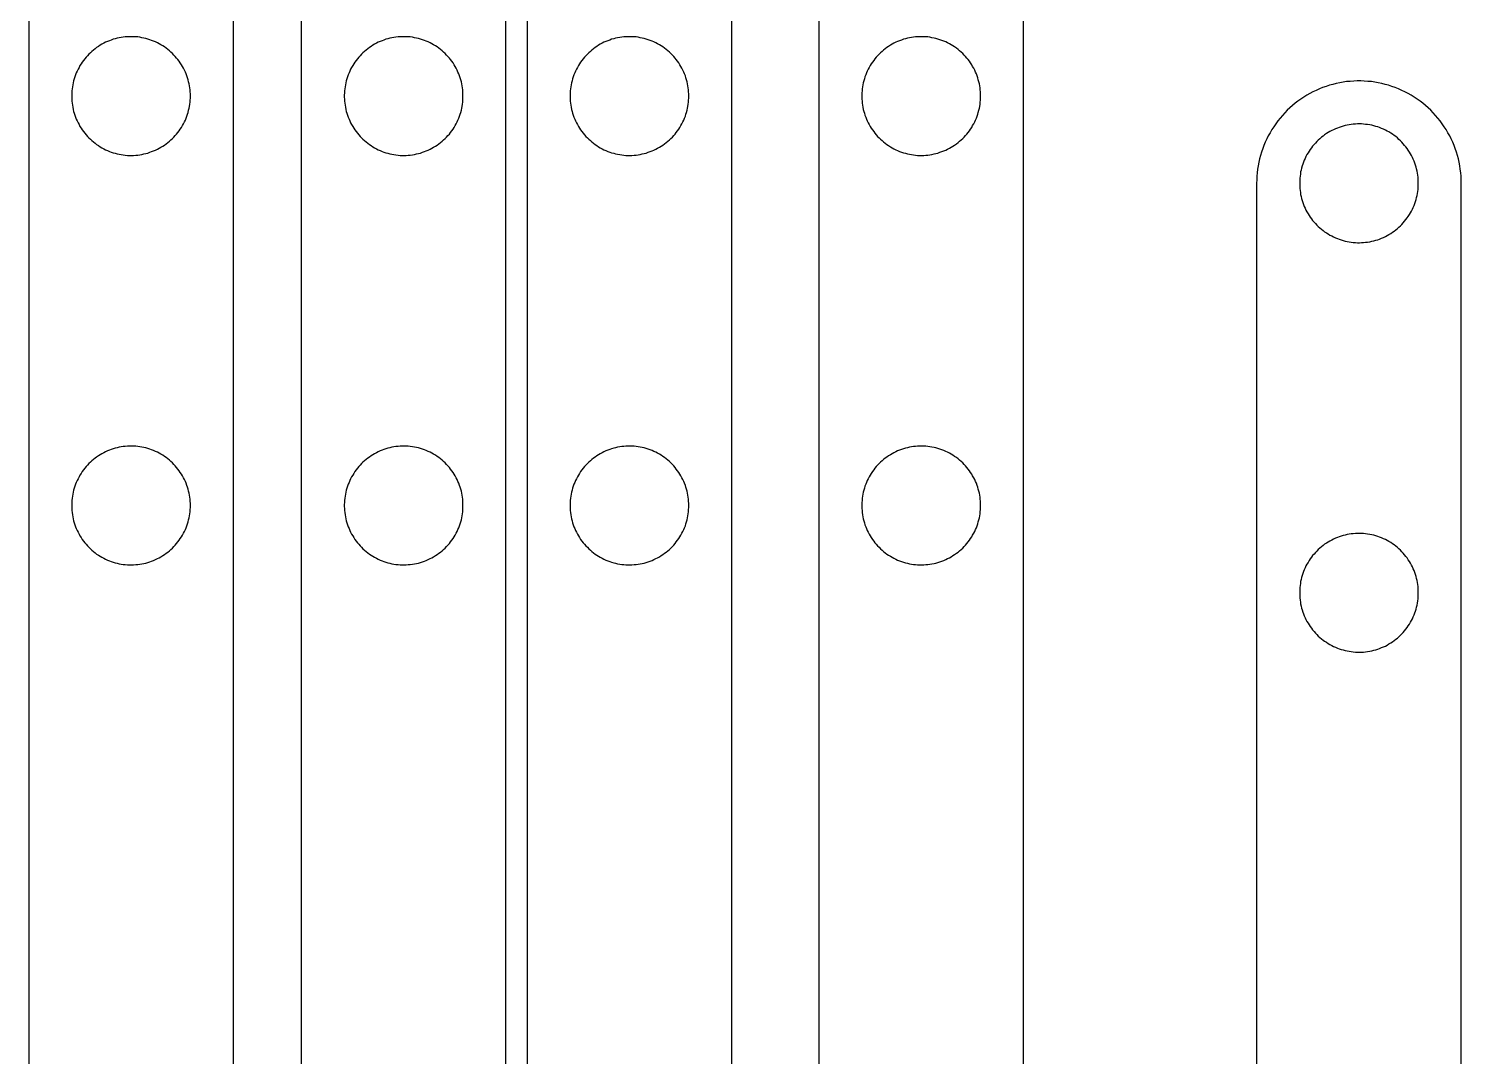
# Model space of a CAD drawing. Header units: millimetres. Extents: x 0 to 600, y 0 to 300.
# Drawn here: x 161.7 to 266.6, y 75.3 to 150.6 of the extents above; entities that cross this region are included whole.
import ezdxf

# ---------------------------------------------------------------- set-up
doc = ezdxf.new("R2010")
doc.units = ezdxf.units.MM
doc.header["$MEASUREMENT"] = 0
doc.layers.add('Default', color=18, linetype='Continuous', true_color=0x000000)

msp = doc.modelspace()

# ---------------------------------------------------------------- linework, layer by layer
at = {"layer": 'Default'}
for points in [[(161.68, 270.66), (161.68, 20.66)], [(176.68, 20.66), (176.68, 270.66)], [(181.65, 270.66), (181.65, 20.66)], [(196.65, 20.66), (196.65, 270.66)], [(198.19, 270.66), (198.19, 20.66)], [(213.19, 20.66), (213.19, 270.66)], [(219.57, 270.66), (219.57, 20.66)], [(234.57, 20.66), (234.57, 270.66)], [(173.53, 145.65), (173.53, 145.81), (173.52, 145.96), (173.5, 146.11), (173.49, 146.26), (173.46, 146.41), (173.43, 146.55), (173.4, 146.7), (173.36, 146.85), (173.32, 146.99), (173.27, 147.13), (173.21, 147.28), (173.16, 147.41), (173.09, 147.55), (173.02, 147.69), (172.95, 147.82), (172.87, 147.95), (172.79, 148.08), (172.71, 148.2), (172.62, 148.32), (172.52, 148.44), (172.42, 148.55), (172.32, 148.66), (172.21, 148.77), (172.1, 148.87), (171.99, 148.97), (171.87, 149.07), (171.75, 149.16), (171.63, 149.25), (171.5, 149.33), (171.37, 149.41), (171.24, 149.48), (171.11, 149.55), (170.97, 149.62), (170.83, 149.68), (170.69, 149.73), (170.55, 149.78), (170.41, 149.83), (170.26, 149.87), (170.11, 149.9), (169.97, 149.93), (169.82, 149.96), (169.67, 149.98), (169.52, 149.99), (169.37, 150), (169.22, 150), (169.06, 150), (168.91, 150), (168.76, 149.98), (168.61, 149.97), (168.46, 149.95), (168.32, 149.92), (168.17, 149.89), (168.02, 149.85), (167.88, 149.81), (167.73, 149.76), (167.59, 149.71), (167.45, 149.65), (167.32, 149.59), (167.18, 149.52), (167.05, 149.45), (166.92, 149.37), (166.79, 149.29), (166.66, 149.2), (166.54, 149.12), (166.42, 149.02), (166.31, 148.92), (166.2, 148.82), (166.09, 148.72), (165.98, 148.61), (165.88, 148.5), (165.79, 148.38), (165.69, 148.26), (165.61, 148.14), (165.52, 148.01), (165.44, 147.88), (165.37, 147.75), (165.3, 147.62), (165.23, 147.48), (165.17, 147.35), (165.11, 147.21), (165.06, 147.06), (165.02, 146.92), (164.97, 146.77), (164.94, 146.63), (164.91, 146.48), (164.88, 146.33), (164.86, 146.18), (164.84, 146.03), (164.83, 145.88), (164.83, 145.73), (164.83, 145.58), (164.83, 145.43), (164.84, 145.28), (164.86, 145.13), (164.88, 144.98), (164.91, 144.83), (164.94, 144.68), (164.97, 144.53), (165.02, 144.39), (165.06, 144.25), (165.11, 144.1), (165.17, 143.96), (165.23, 143.83), (165.3, 143.69), (165.37, 143.56), (165.44, 143.43), (165.52, 143.3), (165.61, 143.17), (165.69, 143.05), (165.79, 142.93), (165.88, 142.81), (165.98, 142.7), (166.09, 142.59), (166.2, 142.49), (166.31, 142.39), (166.42, 142.29), (166.54, 142.19), (166.66, 142.1), (166.79, 142.02), (166.92, 141.94), (167.05, 141.86), (167.18, 141.79), (167.32, 141.72), (167.45, 141.66), (167.59, 141.6), (167.73, 141.55), (167.88, 141.5), (168.02, 141.46), (168.17, 141.42), (168.32, 141.39), (168.46, 141.36), (168.61, 141.34), (168.76, 141.32), (168.91, 141.31), (169.06, 141.31), (169.22, 141.3), (169.37, 141.31), (169.52, 141.32), (169.67, 141.33), (169.82, 141.35), (169.97, 141.38), (170.11, 141.41), (170.26, 141.44), (170.41, 141.48), (170.55, 141.53), (170.69, 141.58), (170.83, 141.63), (170.97, 141.69), (171.11, 141.76), (171.24, 141.83), (171.37, 141.9), (171.5, 141.98), (171.63, 142.06), (171.75, 142.15), (171.87, 142.24), (171.99, 142.34), (172.1, 142.44), (172.21, 142.54), (172.32, 142.65), (172.42, 142.76), (172.52, 142.87), (172.62, 142.99), (172.71, 143.11), (172.79, 143.23), (172.87, 143.36), (172.95, 143.49), (173.02, 143.62), (173.09, 143.76), (173.16, 143.89), (173.21, 144.03), (173.27, 144.17), (173.32, 144.32), (173.36, 144.46), (173.4, 144.61), (173.43, 144.76), (173.46, 144.9), (173.49, 145.05), (173.5, 145.2), (173.52, 145.35), (173.53, 145.5), (173.53, 145.65)], [(193.5, 145.65), (193.5, 145.81), (193.49, 145.96), (193.48, 146.11), (193.46, 146.26), (193.44, 146.41), (193.41, 146.55), (193.38, 146.7), (193.34, 146.85), (193.29, 146.99), (193.24, 147.13), (193.19, 147.28), (193.13, 147.41), (193.07, 147.55), (193, 147.69), (192.93, 147.82), (192.85, 147.95), (192.77, 148.08), (192.68, 148.2), (192.59, 148.32), (192.5, 148.44), (192.4, 148.55), (192.3, 148.66), (192.19, 148.77), (192.08, 148.87), (191.97, 148.97), (191.85, 149.07), (191.73, 149.16), (191.61, 149.25), (191.48, 149.33), (191.35, 149.41), (191.22, 149.48), (191.09, 149.55), (190.95, 149.62), (190.81, 149.68), (190.67, 149.73), (190.53, 149.78), (190.38, 149.83), (190.24, 149.87), (190.09, 149.9), (189.94, 149.93), (189.79, 149.96), (189.64, 149.98), (189.49, 149.99), (189.34, 150), (189.19, 150), (189.04, 150), (188.89, 150), (188.74, 149.98), (188.59, 149.97), (188.44, 149.95), (188.29, 149.92), (188.14, 149.89), (188, 149.85), (187.85, 149.81), (187.71, 149.76), (187.57, 149.71), (187.43, 149.65), (187.29, 149.59), (187.16, 149.52), (187.02, 149.45), (186.89, 149.37), (186.77, 149.29), (186.64, 149.2), (186.52, 149.12), (186.4, 149.02), (186.28, 148.92), (186.17, 148.82), (186.07, 148.72), (185.96, 148.61), (185.86, 148.5), (185.76, 148.38), (185.67, 148.26), (185.58, 148.14), (185.5, 148.01), (185.42, 147.88), (185.34, 147.75), (185.27, 147.62), (185.21, 147.48), (185.15, 147.35), (185.09, 147.21), (185.04, 147.06), (184.99, 146.92), (184.95, 146.77), (184.91, 146.63), (184.88, 146.48), (184.86, 146.33), (184.84, 146.18), (184.82, 146.03), (184.81, 145.88), (184.8, 145.73), (184.8, 145.58), (184.81, 145.43), (184.82, 145.28), (184.84, 145.13), (184.86, 144.98), (184.88, 144.83), (184.91, 144.68), (184.95, 144.53), (184.99, 144.39), (185.04, 144.25), (185.09, 144.1), (185.15, 143.96), (185.21, 143.83), (185.27, 143.69), (185.34, 143.56), (185.42, 143.43), (185.5, 143.3), (185.58, 143.17), (185.67, 143.05), (185.76, 142.93), (185.86, 142.81), (185.96, 142.7), (186.07, 142.59), (186.17, 142.49), (186.28, 142.39), (186.4, 142.29), (186.52, 142.19), (186.64, 142.1), (186.77, 142.02), (186.89, 141.94), (187.02, 141.86), (187.16, 141.79), (187.29, 141.72), (187.43, 141.66), (187.57, 141.6), (187.71, 141.55), (187.85, 141.5), (188, 141.46), (188.14, 141.42), (188.29, 141.39), (188.44, 141.36), (188.59, 141.34), (188.74, 141.32), (188.89, 141.31), (189.04, 141.31), (189.19, 141.3), (189.34, 141.31), (189.49, 141.32), (189.64, 141.33), (189.79, 141.35), (189.94, 141.38), (190.09, 141.41), (190.24, 141.44), (190.38, 141.48), (190.53, 141.53), (190.67, 141.58), (190.81, 141.63), (190.95, 141.69), (191.09, 141.76), (191.22, 141.83), (191.35, 141.9), (191.48, 141.98), (191.61, 142.06), (191.73, 142.15), (191.85, 142.24), (191.97, 142.34), (192.08, 142.44), (192.19, 142.54), (192.3, 142.65), (192.4, 142.76), (192.5, 142.87), (192.59, 142.99), (192.68, 143.11), (192.77, 143.23), (192.85, 143.36), (192.93, 143.49), (193, 143.62), (193.07, 143.76), (193.13, 143.89), (193.19, 144.03), (193.24, 144.17), (193.29, 144.32), (193.34, 144.46), (193.38, 144.61), (193.41, 144.76), (193.44, 144.9), (193.46, 145.05), (193.48, 145.2), (193.49, 145.35), (193.5, 145.5), (193.5, 145.65)], [(210.04, 145.65), (210.04, 145.81), (210.03, 145.96), (210.02, 146.11), (210, 146.26), (209.98, 146.41), (209.95, 146.55), (209.92, 146.7), (209.88, 146.85), (209.83, 146.99), (209.79, 147.13), (209.73, 147.28), (209.67, 147.41), (209.61, 147.55), (209.54, 147.69), (209.47, 147.82), (209.39, 147.95), (209.31, 148.08), (209.22, 148.2), (209.13, 148.32), (209.04, 148.44), (208.94, 148.55), (208.84, 148.66), (208.73, 148.77), (208.62, 148.87), (208.51, 148.97), (208.39, 149.07), (208.27, 149.16), (208.15, 149.25), (208.02, 149.33), (207.89, 149.41), (207.76, 149.48), (207.63, 149.55), (207.49, 149.62), (207.35, 149.68), (207.21, 149.73), (207.07, 149.78), (206.92, 149.83), (206.78, 149.87), (206.63, 149.9), (206.48, 149.93), (206.33, 149.96), (206.18, 149.98), (206.03, 149.99), (205.88, 150), (205.73, 150), (205.58, 150), (205.43, 150), (205.28, 149.98), (205.13, 149.97), (204.98, 149.95), (204.83, 149.92), (204.68, 149.89), (204.54, 149.85), (204.39, 149.81), (204.25, 149.76), (204.11, 149.71), (203.97, 149.65), (203.83, 149.59), (203.7, 149.52), (203.56, 149.45), (203.43, 149.37), (203.31, 149.29), (203.18, 149.2), (203.06, 149.12), (202.94, 149.02), (202.83, 148.92), (202.71, 148.82), (202.61, 148.72), (202.5, 148.61), (202.4, 148.5), (202.3, 148.38), (202.21, 148.26), (202.12, 148.14), (202.04, 148.01), (201.96, 147.88), (201.88, 147.75), (201.81, 147.62), (201.75, 147.48), (201.69, 147.35), (201.63, 147.21), (201.58, 147.06), (201.53, 146.92), (201.49, 146.77), (201.46, 146.63), (201.42, 146.48), (201.4, 146.33), (201.38, 146.18), (201.36, 146.03), (201.35, 145.88), (201.35, 145.73), (201.35, 145.58), (201.35, 145.43), (201.36, 145.28), (201.38, 145.13), (201.4, 144.98), (201.42, 144.83), (201.46, 144.68), (201.49, 144.53), (201.53, 144.39), (201.58, 144.25), (201.63, 144.1), (201.69, 143.96), (201.75, 143.83), (201.81, 143.69), (201.88, 143.56), (201.96, 143.43), (202.04, 143.3), (202.12, 143.17), (202.21, 143.05), (202.3, 142.93), (202.4, 142.81), (202.5, 142.7), (202.61, 142.59), (202.71, 142.49), (202.83, 142.39), (202.94, 142.29), (203.06, 142.19), (203.18, 142.1), (203.31, 142.02), (203.43, 141.94), (203.56, 141.86), (203.7, 141.79), (203.83, 141.72), (203.97, 141.66), (204.11, 141.6), (204.25, 141.55), (204.39, 141.5), (204.54, 141.46), (204.68, 141.42), (204.83, 141.39), (204.98, 141.36), (205.13, 141.34), (205.28, 141.32), (205.43, 141.31), (205.58, 141.31), (205.73, 141.3), (205.88, 141.31), (206.03, 141.32), (206.18, 141.33), (206.33, 141.35), (206.48, 141.38), (206.63, 141.41), (206.78, 141.44), (206.92, 141.48), (207.07, 141.53), (207.21, 141.58), (207.35, 141.63), (207.49, 141.69), (207.63, 141.76), (207.76, 141.83), (207.89, 141.9), (208.02, 141.98), (208.15, 142.06), (208.27, 142.15), (208.39, 142.24), (208.51, 142.34), (208.62, 142.44), (208.73, 142.54), (208.84, 142.65), (208.94, 142.76), (209.04, 142.87), (209.13, 142.99), (209.22, 143.11), (209.31, 143.23), (209.39, 143.36), (209.47, 143.49), (209.54, 143.62), (209.61, 143.76), (209.67, 143.89), (209.73, 144.03), (209.79, 144.17), (209.83, 144.32), (209.88, 144.46), (209.92, 144.61), (209.95, 144.76), (209.98, 144.9), (210, 145.05), (210.02, 145.2), (210.03, 145.35), (210.04, 145.5), (210.04, 145.65)], [(231.42, 145.65), (231.42, 145.81), (231.41, 145.96), (231.4, 146.11), (231.38, 146.26), (231.36, 146.41), (231.33, 146.55), (231.29, 146.7), (231.25, 146.85), (231.21, 146.99), (231.16, 147.13), (231.11, 147.28), (231.05, 147.41), (230.99, 147.55), (230.92, 147.69), (230.84, 147.82), (230.77, 147.95), (230.68, 148.08), (230.6, 148.2), (230.51, 148.32), (230.41, 148.44), (230.31, 148.55), (230.21, 148.66), (230.11, 148.77), (230, 148.87), (229.88, 148.97), (229.77, 149.07), (229.65, 149.16), (229.52, 149.25), (229.4, 149.33), (229.27, 149.41), (229.14, 149.48), (229, 149.55), (228.87, 149.62), (228.73, 149.68), (228.59, 149.73), (228.44, 149.78), (228.3, 149.83), (228.15, 149.87), (228.01, 149.9), (227.86, 149.93), (227.71, 149.96), (227.56, 149.98), (227.41, 149.99), (227.26, 150), (227.11, 150), (226.96, 150), (226.81, 150), (226.66, 149.98), (226.51, 149.97), (226.36, 149.95), (226.21, 149.92), (226.06, 149.89), (225.91, 149.85), (225.77, 149.81), (225.63, 149.76), (225.48, 149.71), (225.34, 149.65), (225.21, 149.59), (225.07, 149.52), (224.94, 149.45), (224.81, 149.37), (224.68, 149.29), (224.56, 149.2), (224.43, 149.12), (224.32, 149.02), (224.2, 148.92), (224.09, 148.82), (223.98, 148.72), (223.88, 148.61), (223.78, 148.5), (223.68, 148.38), (223.59, 148.26), (223.5, 148.14), (223.41, 148.01), (223.34, 147.88), (223.26, 147.75), (223.19, 147.62), (223.12, 147.48), (223.06, 147.35), (223.01, 147.21), (222.95, 147.06), (222.91, 146.92), (222.87, 146.77), (222.83, 146.63), (222.8, 146.48), (222.77, 146.33), (222.75, 146.18), (222.74, 146.03), (222.73, 145.88), (222.72, 145.73), (222.72, 145.58), (222.73, 145.43), (222.74, 145.28), (222.75, 145.13), (222.77, 144.98), (222.8, 144.83), (222.83, 144.68), (222.87, 144.53), (222.91, 144.39), (222.95, 144.25), (223.01, 144.1), (223.06, 143.96), (223.12, 143.83), (223.19, 143.69), (223.26, 143.56), (223.34, 143.43), (223.41, 143.3), (223.5, 143.17), (223.59, 143.05), (223.68, 142.93), (223.78, 142.81), (223.88, 142.7), (223.98, 142.59), (224.09, 142.49), (224.2, 142.39), (224.32, 142.29), (224.43, 142.19), (224.56, 142.1), (224.68, 142.02), (224.81, 141.94), (224.94, 141.86), (225.07, 141.79), (225.21, 141.72), (225.34, 141.66), (225.48, 141.6), (225.63, 141.55), (225.77, 141.5), (225.91, 141.46), (226.06, 141.42), (226.21, 141.39), (226.36, 141.36), (226.51, 141.34), (226.66, 141.32), (226.81, 141.31), (226.96, 141.31), (227.11, 141.3), (227.26, 141.31), (227.41, 141.32), (227.56, 141.33), (227.71, 141.35), (227.86, 141.38), (228.01, 141.41), (228.15, 141.44), (228.3, 141.48), (228.44, 141.53), (228.59, 141.58), (228.73, 141.63), (228.87, 141.69), (229, 141.76), (229.14, 141.83), (229.27, 141.9), (229.4, 141.98), (229.52, 142.06), (229.65, 142.15), (229.77, 142.24), (229.88, 142.34), (230, 142.44), (230.11, 142.54), (230.21, 142.65), (230.31, 142.76), (230.41, 142.87), (230.51, 142.99), (230.6, 143.11), (230.68, 143.23), (230.77, 143.36), (230.84, 143.49), (230.92, 143.62), (230.99, 143.76), (231.05, 143.89), (231.11, 144.03), (231.16, 144.17), (231.21, 144.32), (231.25, 144.46), (231.29, 144.61), (231.33, 144.76), (231.36, 144.9), (231.38, 145.05), (231.4, 145.2), (231.41, 145.35), (231.42, 145.5), (231.42, 145.65)], [(266.64, 139.26), (266.64, 139.52), (266.63, 139.78), (266.6, 140.04), (266.57, 140.29), (266.53, 140.55), (266.48, 140.8), (266.43, 141.06), (266.36, 141.31), (266.29, 141.55), (266.2, 141.8), (266.11, 142.04), (266.01, 142.28), (265.9, 142.52), (265.79, 142.75), (265.66, 142.97), (265.53, 143.2), (265.39, 143.41), (265.24, 143.63), (265.09, 143.84), (264.93, 144.04), (264.76, 144.23), (264.58, 144.43), (264.4, 144.61), (264.21, 144.79), (264.02, 144.96), (263.82, 145.12), (263.62, 145.28), (263.41, 145.43), (263.19, 145.58), (262.97, 145.71), (262.74, 145.84), (262.51, 145.96), (262.28, 146.07), (262.04, 146.18), (261.8, 146.27), (261.56, 146.36), (261.31, 146.44), (261.06, 146.51), (260.81, 146.57), (260.56, 146.63), (260.3, 146.67), (260.05, 146.71), (259.79, 146.73), (259.53, 146.75), (259.27, 146.76), (259.02, 146.76), (258.76, 146.75), (258.5, 146.73), (258.24, 146.71), (257.98, 146.67), (257.73, 146.63), (257.48, 146.57), (257.22, 146.51), (256.98, 146.44), (256.73, 146.36), (256.48, 146.27), (256.24, 146.18), (256.01, 146.07), (255.77, 145.96), (255.54, 145.84), (255.32, 145.71), (255.1, 145.58), (254.88, 145.43), (254.67, 145.28), (254.47, 145.12), (254.27, 144.96), (254.07, 144.79), (253.89, 144.61), (253.71, 144.43), (253.53, 144.23), (253.36, 144.04), (253.2, 143.84), (253.05, 143.63), (252.9, 143.41), (252.76, 143.2), (252.63, 142.97), (252.5, 142.75), (252.39, 142.52), (252.28, 142.28), (252.18, 142.04), (252.09, 141.8), (252, 141.55), (251.93, 141.31), (251.86, 141.06), (251.8, 140.8), (251.76, 140.55), (251.72, 140.29), (251.68, 140.04), (251.66, 139.78), (251.65, 139.52), (251.64, 139.26)], [(263.49, 139.26), (263.49, 139.41), (263.48, 139.56), (263.47, 139.71), (263.45, 139.86), (263.43, 140.01), (263.4, 140.16), (263.37, 140.31), (263.33, 140.45), (263.28, 140.6), (263.24, 140.74), (263.18, 140.88), (263.12, 141.02), (263.06, 141.16), (262.99, 141.29), (262.92, 141.43), (262.84, 141.55), (262.76, 141.68), (262.67, 141.81), (262.58, 141.93), (262.49, 142.04), (262.39, 142.16), (262.29, 142.27), (262.18, 142.38), (262.07, 142.48), (261.96, 142.58), (261.84, 142.68), (261.72, 142.77), (261.6, 142.85), (261.47, 142.94), (261.34, 143.02), (261.21, 143.09), (261.08, 143.16), (260.94, 143.22), (260.8, 143.28), (260.66, 143.34), (260.52, 143.39), (260.37, 143.43), (260.23, 143.47), (260.08, 143.51), (259.93, 143.54), (259.78, 143.56), (259.63, 143.58), (259.48, 143.6), (259.33, 143.61), (259.18, 143.61), (259.03, 143.61), (258.88, 143.6), (258.73, 143.59), (258.58, 143.57), (258.43, 143.55), (258.28, 143.52), (258.13, 143.49), (257.99, 143.45), (257.84, 143.41), (257.7, 143.36), (257.56, 143.31), (257.42, 143.25), (257.28, 143.19), (257.15, 143.12), (257.01, 143.05), (256.88, 142.98), (256.76, 142.9), (256.63, 142.81), (256.51, 142.72), (256.39, 142.63), (256.28, 142.53), (256.16, 142.43), (256.06, 142.32), (255.95, 142.21), (255.85, 142.1), (255.75, 141.99), (255.66, 141.87), (255.57, 141.74), (255.49, 141.62), (255.41, 141.49), (255.33, 141.36), (255.26, 141.23), (255.2, 141.09), (255.14, 140.95), (255.08, 140.81), (255.03, 140.67), (254.98, 140.53), (254.94, 140.38), (254.9, 140.23), (254.87, 140.09), (254.85, 139.94), (254.83, 139.79), (254.81, 139.64), (254.8, 139.49), (254.8, 139.34), (254.8, 139.19), (254.8, 139.03), (254.81, 138.88), (254.83, 138.73), (254.85, 138.58), (254.87, 138.44), (254.9, 138.29), (254.94, 138.14), (254.98, 138), (255.03, 137.85), (255.08, 137.71), (255.14, 137.57), (255.2, 137.43), (255.26, 137.3), (255.33, 137.16), (255.41, 137.03), (255.49, 136.9), (255.57, 136.78), (255.66, 136.66), (255.75, 136.54), (255.85, 136.42), (255.95, 136.31), (256.06, 136.2), (256.16, 136.09), (256.28, 135.99), (256.39, 135.89), (256.51, 135.8), (256.63, 135.71), (256.76, 135.63), (256.88, 135.55), (257.01, 135.47), (257.15, 135.4), (257.28, 135.33), (257.42, 135.27), (257.56, 135.21), (257.7, 135.16), (257.84, 135.11), (257.99, 135.07), (258.13, 135.03), (258.28, 135), (258.43, 134.97), (258.58, 134.95), (258.73, 134.93), (258.88, 134.92), (259.03, 134.91), (259.18, 134.91), (259.33, 134.92), (259.48, 134.92), (259.63, 134.94), (259.78, 134.96), (259.93, 134.98), (260.08, 135.01), (260.23, 135.05), (260.37, 135.09), (260.52, 135.13), (260.66, 135.18), (260.8, 135.24), (260.94, 135.3), (261.08, 135.36), (261.21, 135.43), (261.34, 135.51), (261.47, 135.59), (261.6, 135.67), (261.72, 135.76), (261.84, 135.85), (261.96, 135.94), (262.07, 136.04), (262.18, 136.15), (262.29, 136.25), (262.39, 136.36), (262.49, 136.48), (262.58, 136.6), (262.67, 136.72), (262.76, 136.84), (262.84, 136.97), (262.92, 137.1), (262.99, 137.23), (263.06, 137.36), (263.12, 137.5), (263.18, 137.64), (263.24, 137.78), (263.28, 137.92), (263.33, 138.07), (263.37, 138.21), (263.4, 138.36), (263.43, 138.51), (263.45, 138.66), (263.47, 138.81), (263.48, 138.96), (263.49, 139.11), (263.49, 139.26)], [(251.64, 139.26), (251.64, 14.65)], [(266.64, 14.65), (266.64, 139.26)], [(173.53, 115.65), (173.53, 115.81), (173.52, 115.96), (173.5, 116.11), (173.49, 116.26), (173.46, 116.41), (173.43, 116.55), (173.4, 116.7), (173.36, 116.85), (173.32, 116.99), (173.27, 117.13), (173.21, 117.28), (173.16, 117.41), (173.09, 117.55), (173.02, 117.69), (172.95, 117.82), (172.87, 117.95), (172.79, 118.08), (172.71, 118.2), (172.62, 118.32), (172.52, 118.44), (172.42, 118.55), (172.32, 118.66), (172.21, 118.77), (172.1, 118.87), (171.99, 118.97), (171.87, 119.07), (171.75, 119.16), (171.63, 119.25), (171.5, 119.33), (171.37, 119.41), (171.24, 119.48), (171.11, 119.55), (170.97, 119.62), (170.83, 119.68), (170.69, 119.73), (170.55, 119.78), (170.41, 119.83), (170.26, 119.87), (170.11, 119.9), (169.97, 119.93), (169.82, 119.96), (169.67, 119.98), (169.52, 119.99), (169.37, 120), (169.22, 120), (169.06, 120), (168.91, 120), (168.76, 119.98), (168.61, 119.97), (168.46, 119.95), (168.32, 119.92), (168.17, 119.89), (168.02, 119.85), (167.88, 119.81), (167.73, 119.76), (167.59, 119.71), (167.45, 119.65), (167.32, 119.59), (167.18, 119.52), (167.05, 119.45), (166.92, 119.37), (166.79, 119.29), (166.66, 119.2), (166.54, 119.12), (166.42, 119.02), (166.31, 118.92), (166.2, 118.82), (166.09, 118.72), (165.98, 118.61), (165.88, 118.5), (165.79, 118.38), (165.69, 118.26), (165.61, 118.14), (165.52, 118.01), (165.44, 117.88), (165.37, 117.75), (165.3, 117.62), (165.23, 117.48), (165.17, 117.35), (165.11, 117.21), (165.06, 117.06), (165.02, 116.92), (164.97, 116.77), (164.94, 116.63), (164.91, 116.48), (164.88, 116.33), (164.86, 116.18), (164.84, 116.03), (164.83, 115.88), (164.83, 115.73), (164.83, 115.58), (164.83, 115.43), (164.84, 115.28), (164.86, 115.13), (164.88, 114.98), (164.91, 114.83), (164.94, 114.68), (164.97, 114.53), (165.02, 114.39), (165.06, 114.25), (165.11, 114.1), (165.17, 113.96), (165.23, 113.83), (165.3, 113.69), (165.37, 113.56), (165.44, 113.43), (165.52, 113.3), (165.61, 113.17), (165.69, 113.05), (165.79, 112.93), (165.88, 112.81), (165.98, 112.7), (166.09, 112.59), (166.2, 112.49), (166.31, 112.39), (166.42, 112.29), (166.54, 112.19), (166.66, 112.1), (166.79, 112.02), (166.92, 111.94), (167.05, 111.86), (167.18, 111.79), (167.32, 111.72), (167.45, 111.66), (167.59, 111.6), (167.73, 111.55), (167.88, 111.5), (168.02, 111.46), (168.17, 111.42), (168.32, 111.39), (168.46, 111.36), (168.61, 111.34), (168.76, 111.32), (168.91, 111.31), (169.06, 111.31), (169.22, 111.3), (169.37, 111.31), (169.52, 111.32), (169.67, 111.33), (169.82, 111.35), (169.97, 111.38), (170.11, 111.41), (170.26, 111.44), (170.41, 111.48), (170.55, 111.53), (170.69, 111.58), (170.83, 111.63), (170.97, 111.69), (171.11, 111.76), (171.24, 111.83), (171.37, 111.9), (171.5, 111.98), (171.63, 112.06), (171.75, 112.15), (171.87, 112.24), (171.99, 112.34), (172.1, 112.44), (172.21, 112.54), (172.32, 112.65), (172.42, 112.76), (172.52, 112.87), (172.62, 112.99), (172.71, 113.11), (172.79, 113.23), (172.87, 113.36), (172.95, 113.49), (173.02, 113.62), (173.09, 113.76), (173.16, 113.89), (173.21, 114.03), (173.27, 114.17), (173.32, 114.32), (173.36, 114.46), (173.4, 114.61), (173.43, 114.76), (173.46, 114.9), (173.49, 115.05), (173.5, 115.2), (173.52, 115.35), (173.53, 115.5), (173.53, 115.65)], [(193.5, 115.65), (193.5, 115.81), (193.49, 115.96), (193.48, 116.11), (193.46, 116.26), (193.44, 116.41), (193.41, 116.55), (193.38, 116.7), (193.34, 116.85), (193.29, 116.99), (193.24, 117.13), (193.19, 117.28), (193.13, 117.41), (193.07, 117.55), (193, 117.69), (192.93, 117.82), (192.85, 117.95), (192.77, 118.08), (192.68, 118.2), (192.59, 118.32), (192.5, 118.44), (192.4, 118.55), (192.3, 118.66), (192.19, 118.77), (192.08, 118.87), (191.97, 118.97), (191.85, 119.07), (191.73, 119.16), (191.61, 119.25), (191.48, 119.33), (191.35, 119.41), (191.22, 119.48), (191.09, 119.55), (190.95, 119.62), (190.81, 119.68), (190.67, 119.73), (190.53, 119.78), (190.38, 119.83), (190.24, 119.87), (190.09, 119.9), (189.94, 119.93), (189.79, 119.96), (189.64, 119.98), (189.49, 119.99), (189.34, 120), (189.19, 120), (189.04, 120), (188.89, 120), (188.74, 119.98), (188.59, 119.97), (188.44, 119.95), (188.29, 119.92), (188.14, 119.89), (188, 119.85), (187.85, 119.81), (187.71, 119.76), (187.57, 119.71), (187.43, 119.65), (187.29, 119.59), (187.16, 119.52), (187.02, 119.45), (186.89, 119.37), (186.77, 119.29), (186.64, 119.2), (186.52, 119.12), (186.4, 119.02), (186.28, 118.92), (186.17, 118.82), (186.07, 118.72), (185.96, 118.61), (185.86, 118.5), (185.76, 118.38), (185.67, 118.26), (185.58, 118.14), (185.5, 118.01), (185.42, 117.88), (185.34, 117.75), (185.27, 117.62), (185.21, 117.48), (185.15, 117.35), (185.09, 117.21), (185.04, 117.06), (184.99, 116.92), (184.95, 116.77), (184.91, 116.63), (184.88, 116.48), (184.86, 116.33), (184.84, 116.18), (184.82, 116.03), (184.81, 115.88), (184.8, 115.73), (184.8, 115.58), (184.81, 115.43), (184.82, 115.28), (184.84, 115.13), (184.86, 114.98), (184.88, 114.83), (184.91, 114.68), (184.95, 114.53), (184.99, 114.39), (185.04, 114.25), (185.09, 114.1), (185.15, 113.96), (185.21, 113.83), (185.27, 113.69), (185.34, 113.56), (185.42, 113.43), (185.5, 113.3), (185.58, 113.17), (185.67, 113.05), (185.76, 112.93), (185.86, 112.81), (185.96, 112.7), (186.07, 112.59), (186.17, 112.49), (186.28, 112.39), (186.4, 112.29), (186.52, 112.19), (186.64, 112.1), (186.77, 112.02), (186.89, 111.94), (187.02, 111.86), (187.16, 111.79), (187.29, 111.72), (187.43, 111.66), (187.57, 111.6), (187.71, 111.55), (187.85, 111.5), (188, 111.46), (188.14, 111.42), (188.29, 111.39), (188.44, 111.36), (188.59, 111.34), (188.74, 111.32), (188.89, 111.31), (189.04, 111.31), (189.19, 111.3), (189.34, 111.31), (189.49, 111.32), (189.64, 111.33), (189.79, 111.35), (189.94, 111.38), (190.09, 111.41), (190.24, 111.44), (190.38, 111.48), (190.53, 111.53), (190.67, 111.58), (190.81, 111.63), (190.95, 111.69), (191.09, 111.76), (191.22, 111.83), (191.35, 111.9), (191.48, 111.98), (191.61, 112.06), (191.73, 112.15), (191.85, 112.24), (191.97, 112.34), (192.08, 112.44), (192.19, 112.54), (192.3, 112.65), (192.4, 112.76), (192.5, 112.87), (192.59, 112.99), (192.68, 113.11), (192.77, 113.23), (192.85, 113.36), (192.93, 113.49), (193, 113.62), (193.07, 113.76), (193.13, 113.89), (193.19, 114.03), (193.24, 114.17), (193.29, 114.32), (193.34, 114.46), (193.38, 114.61), (193.41, 114.76), (193.44, 114.9), (193.46, 115.05), (193.48, 115.2), (193.49, 115.35), (193.5, 115.5), (193.5, 115.65)], [(210.04, 115.65), (210.04, 115.81), (210.03, 115.96), (210.02, 116.11), (210, 116.26), (209.98, 116.41), (209.95, 116.55), (209.92, 116.7), (209.88, 116.85), (209.83, 116.99), (209.79, 117.13), (209.73, 117.28), (209.67, 117.41), (209.61, 117.55), (209.54, 117.69), (209.47, 117.82), (209.39, 117.95), (209.31, 118.08), (209.22, 118.2), (209.13, 118.32), (209.04, 118.44), (208.94, 118.55), (208.84, 118.66), (208.73, 118.77), (208.62, 118.87), (208.51, 118.97), (208.39, 119.07), (208.27, 119.16), (208.15, 119.25), (208.02, 119.33), (207.89, 119.41), (207.76, 119.48), (207.63, 119.55), (207.49, 119.62), (207.35, 119.68), (207.21, 119.73), (207.07, 119.78), (206.92, 119.83), (206.78, 119.87), (206.63, 119.9), (206.48, 119.93), (206.33, 119.96), (206.18, 119.98), (206.03, 119.99), (205.88, 120), (205.73, 120), (205.58, 120), (205.43, 120), (205.28, 119.98), (205.13, 119.97), (204.98, 119.95), (204.83, 119.92), (204.68, 119.89), (204.54, 119.85), (204.39, 119.81), (204.25, 119.76), (204.11, 119.71), (203.97, 119.65), (203.83, 119.59), (203.7, 119.52), (203.56, 119.45), (203.43, 119.37), (203.31, 119.29), (203.18, 119.2), (203.06, 119.12), (202.94, 119.02), (202.83, 118.92), (202.71, 118.82), (202.61, 118.72), (202.5, 118.61), (202.4, 118.5), (202.3, 118.38), (202.21, 118.26), (202.12, 118.14), (202.04, 118.01), (201.96, 117.88), (201.88, 117.75), (201.81, 117.62), (201.75, 117.48), (201.69, 117.35), (201.63, 117.21), (201.58, 117.06), (201.53, 116.92), (201.49, 116.77), (201.46, 116.63), (201.42, 116.48), (201.4, 116.33), (201.38, 116.18), (201.36, 116.03), (201.35, 115.88), (201.35, 115.73), (201.35, 115.58), (201.35, 115.43), (201.36, 115.28), (201.38, 115.13), (201.4, 114.98), (201.42, 114.83), (201.46, 114.68), (201.49, 114.53), (201.53, 114.39), (201.58, 114.25), (201.63, 114.1), (201.69, 113.96), (201.75, 113.83), (201.81, 113.69), (201.88, 113.56), (201.96, 113.43), (202.04, 113.3), (202.12, 113.17), (202.21, 113.05), (202.3, 112.93), (202.4, 112.81), (202.5, 112.7), (202.61, 112.59), (202.71, 112.49), (202.83, 112.39), (202.94, 112.29), (203.06, 112.19), (203.18, 112.1), (203.31, 112.02), (203.43, 111.94), (203.56, 111.86), (203.7, 111.79), (203.83, 111.72), (203.97, 111.66), (204.11, 111.6), (204.25, 111.55), (204.39, 111.5), (204.54, 111.46), (204.68, 111.42), (204.83, 111.39), (204.98, 111.36), (205.13, 111.34), (205.28, 111.32), (205.43, 111.31), (205.58, 111.31), (205.73, 111.3), (205.88, 111.31), (206.03, 111.32), (206.18, 111.33), (206.33, 111.35), (206.48, 111.38), (206.63, 111.41), (206.78, 111.44), (206.92, 111.48), (207.07, 111.53), (207.21, 111.58), (207.35, 111.63), (207.49, 111.69), (207.63, 111.76), (207.76, 111.83), (207.89, 111.9), (208.02, 111.98), (208.15, 112.06), (208.27, 112.15), (208.39, 112.24), (208.51, 112.34), (208.62, 112.44), (208.73, 112.54), (208.84, 112.65), (208.94, 112.76), (209.04, 112.87), (209.13, 112.99), (209.22, 113.11), (209.31, 113.23), (209.39, 113.36), (209.47, 113.49), (209.54, 113.62), (209.61, 113.76), (209.67, 113.89), (209.73, 114.03), (209.79, 114.17), (209.83, 114.32), (209.88, 114.46), (209.92, 114.61), (209.95, 114.76), (209.98, 114.9), (210, 115.05), (210.02, 115.2), (210.03, 115.35), (210.04, 115.5), (210.04, 115.65)], [(231.42, 115.65), (231.42, 115.81), (231.41, 115.96), (231.4, 116.11), (231.38, 116.26), (231.36, 116.41), (231.33, 116.55), (231.29, 116.7), (231.25, 116.85), (231.21, 116.99), (231.16, 117.13), (231.11, 117.28), (231.05, 117.41), (230.99, 117.55), (230.92, 117.69), (230.84, 117.82), (230.77, 117.95), (230.68, 118.08), (230.6, 118.2), (230.51, 118.32), (230.41, 118.44), (230.31, 118.55), (230.21, 118.66), (230.11, 118.77), (230, 118.87), (229.88, 118.97), (229.77, 119.07), (229.65, 119.16), (229.52, 119.25), (229.4, 119.33), (229.27, 119.41), (229.14, 119.48), (229, 119.55), (228.87, 119.62), (228.73, 119.68), (228.59, 119.73), (228.44, 119.78), (228.3, 119.83), (228.15, 119.87), (228.01, 119.9), (227.86, 119.93), (227.71, 119.96), (227.56, 119.98), (227.41, 119.99), (227.26, 120), (227.11, 120), (226.96, 120), (226.81, 120), (226.66, 119.98), (226.51, 119.97), (226.36, 119.95), (226.21, 119.92), (226.06, 119.89), (225.91, 119.85), (225.77, 119.81), (225.63, 119.76), (225.48, 119.71), (225.34, 119.65), (225.21, 119.59), (225.07, 119.52), (224.94, 119.45), (224.81, 119.37), (224.68, 119.29), (224.56, 119.2), (224.43, 119.12), (224.32, 119.02), (224.2, 118.92), (224.09, 118.82), (223.98, 118.72), (223.88, 118.61), (223.78, 118.5), (223.68, 118.38), (223.59, 118.26), (223.5, 118.14), (223.41, 118.01), (223.34, 117.88), (223.26, 117.75), (223.19, 117.62), (223.12, 117.48), (223.06, 117.35), (223.01, 117.21), (222.95, 117.06), (222.91, 116.92), (222.87, 116.77), (222.83, 116.63), (222.8, 116.48), (222.77, 116.33), (222.75, 116.18), (222.74, 116.03), (222.73, 115.88), (222.72, 115.73), (222.72, 115.58), (222.73, 115.43), (222.74, 115.28), (222.75, 115.13), (222.77, 114.98), (222.8, 114.83), (222.83, 114.68), (222.87, 114.53), (222.91, 114.39), (222.95, 114.25), (223.01, 114.1), (223.06, 113.96), (223.12, 113.83), (223.19, 113.69), (223.26, 113.56), (223.34, 113.43), (223.41, 113.3), (223.5, 113.17), (223.59, 113.05), (223.68, 112.93), (223.78, 112.81), (223.88, 112.7), (223.98, 112.59), (224.09, 112.49), (224.2, 112.39), (224.32, 112.29), (224.43, 112.19), (224.56, 112.1), (224.68, 112.02), (224.81, 111.94), (224.94, 111.86), (225.07, 111.79), (225.21, 111.72), (225.34, 111.66), (225.48, 111.6), (225.63, 111.55), (225.77, 111.5), (225.91, 111.46), (226.06, 111.42), (226.21, 111.39), (226.36, 111.36), (226.51, 111.34), (226.66, 111.32), (226.81, 111.31), (226.96, 111.31), (227.11, 111.3), (227.26, 111.31), (227.41, 111.32), (227.56, 111.33), (227.71, 111.35), (227.86, 111.38), (228.01, 111.41), (228.15, 111.44), (228.3, 111.48), (228.44, 111.53), (228.59, 111.58), (228.73, 111.63), (228.87, 111.69), (229, 111.76), (229.14, 111.83), (229.27, 111.9), (229.4, 111.98), (229.52, 112.06), (229.65, 112.15), (229.77, 112.24), (229.88, 112.34), (230, 112.44), (230.11, 112.54), (230.21, 112.65), (230.31, 112.76), (230.41, 112.87), (230.51, 112.99), (230.6, 113.11), (230.68, 113.23), (230.77, 113.36), (230.84, 113.49), (230.92, 113.62), (230.99, 113.76), (231.05, 113.89), (231.11, 114.03), (231.16, 114.17), (231.21, 114.32), (231.25, 114.46), (231.29, 114.61), (231.33, 114.76), (231.36, 114.9), (231.38, 115.05), (231.4, 115.2), (231.41, 115.35), (231.42, 115.5), (231.42, 115.65)], [(263.49, 109.26), (263.49, 109.41), (263.48, 109.56), (263.47, 109.71), (263.45, 109.86), (263.43, 110.01), (263.4, 110.16), (263.37, 110.31), (263.33, 110.45), (263.28, 110.6), (263.24, 110.74), (263.18, 110.88), (263.12, 111.02), (263.06, 111.16), (262.99, 111.29), (262.92, 111.43), (262.84, 111.55), (262.76, 111.68), (262.67, 111.81), (262.58, 111.93), (262.49, 112.04), (262.39, 112.16), (262.29, 112.27), (262.18, 112.38), (262.07, 112.48), (261.96, 112.58), (261.84, 112.68), (261.72, 112.77), (261.6, 112.85), (261.47, 112.94), (261.34, 113.02), (261.21, 113.09), (261.08, 113.16), (260.94, 113.22), (260.8, 113.28), (260.66, 113.34), (260.52, 113.39), (260.37, 113.43), (260.23, 113.47), (260.08, 113.51), (259.93, 113.54), (259.78, 113.56), (259.63, 113.58), (259.48, 113.6), (259.33, 113.61), (259.18, 113.61), (259.03, 113.61), (258.88, 113.6), (258.73, 113.59), (258.58, 113.57), (258.43, 113.55), (258.28, 113.52), (258.13, 113.49), (257.99, 113.45), (257.84, 113.41), (257.7, 113.36), (257.56, 113.31), (257.42, 113.25), (257.28, 113.19), (257.15, 113.12), (257.01, 113.05), (256.88, 112.98), (256.76, 112.9), (256.63, 112.81), (256.51, 112.72), (256.39, 112.63), (256.28, 112.53), (256.16, 112.43), (256.06, 112.32), (255.95, 112.21), (255.85, 112.1), (255.75, 111.99), (255.66, 111.87), (255.57, 111.74), (255.49, 111.62), (255.41, 111.49), (255.33, 111.36), (255.26, 111.23), (255.2, 111.09), (255.14, 110.95), (255.08, 110.81), (255.03, 110.67), (254.98, 110.53), (254.94, 110.38), (254.9, 110.23), (254.87, 110.09), (254.85, 109.94), (254.83, 109.79), (254.81, 109.64), (254.8, 109.49), (254.8, 109.34), (254.8, 109.19), (254.8, 109.03), (254.81, 108.88), (254.83, 108.73), (254.85, 108.58), (254.87, 108.44), (254.9, 108.29), (254.94, 108.14), (254.98, 108), (255.03, 107.85), (255.08, 107.71), (255.14, 107.57), (255.2, 107.43), (255.26, 107.3), (255.33, 107.16), (255.41, 107.03), (255.49, 106.9), (255.57, 106.78), (255.66, 106.66), (255.75, 106.54), (255.85, 106.42), (255.95, 106.31), (256.06, 106.2), (256.16, 106.09), (256.28, 105.99), (256.39, 105.89), (256.51, 105.8), (256.63, 105.71), (256.76, 105.63), (256.88, 105.55), (257.01, 105.47), (257.15, 105.4), (257.28, 105.33), (257.42, 105.27), (257.56, 105.21), (257.7, 105.16), (257.84, 105.11), (257.99, 105.07), (258.13, 105.03), (258.28, 105), (258.43, 104.97), (258.58, 104.95), (258.73, 104.93), (258.88, 104.92), (259.03, 104.91), (259.18, 104.91), (259.33, 104.92), (259.48, 104.92), (259.63, 104.94), (259.78, 104.96), (259.93, 104.98), (260.08, 105.01), (260.23, 105.05), (260.37, 105.09), (260.52, 105.13), (260.66, 105.18), (260.8, 105.24), (260.94, 105.3), (261.08, 105.36), (261.21, 105.43), (261.34, 105.51), (261.47, 105.59), (261.6, 105.67), (261.72, 105.76), (261.84, 105.85), (261.96, 105.94), (262.07, 106.04), (262.18, 106.15), (262.29, 106.25), (262.39, 106.36), (262.49, 106.48), (262.58, 106.6), (262.67, 106.72), (262.76, 106.84), (262.84, 106.97), (262.92, 107.1), (262.99, 107.23), (263.06, 107.36), (263.12, 107.5), (263.18, 107.64), (263.24, 107.78), (263.28, 107.92), (263.33, 108.07), (263.37, 108.21), (263.4, 108.36), (263.43, 108.51), (263.45, 108.66), (263.47, 108.81), (263.48, 108.96), (263.49, 109.11), (263.49, 109.26)]]:
    msp.add_lwpolyline(points, dxfattribs=at)

doc.saveas('drawing.dxf')
